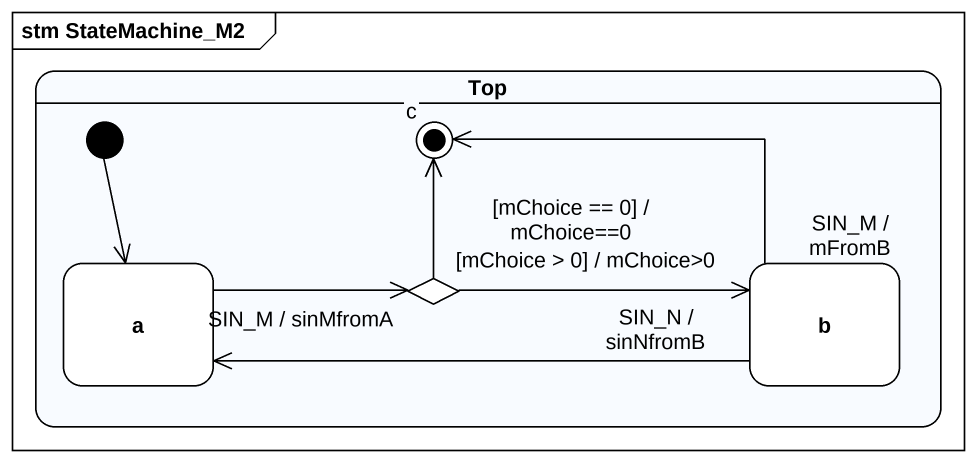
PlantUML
@startuml
mainframe stm StateMachine_M2
hide empty description
state "Top" as Top_ {
  state c <<end>>
  state a #FFFFFF
  state choice1 <<choice>>
  state b #FFFFFF
  [*] --> a
}
a -right-> choice1 : SIN_M / sinMfromA
choice1 -up-> c : [mChoice == 0] / mChoice==0
choice1 -right-> b : [mChoice > 0] / mChoice>0
b -left-> c : SIN_M / mFromB
b -left-> a : SIN_N / sinNfromB
@enduml
